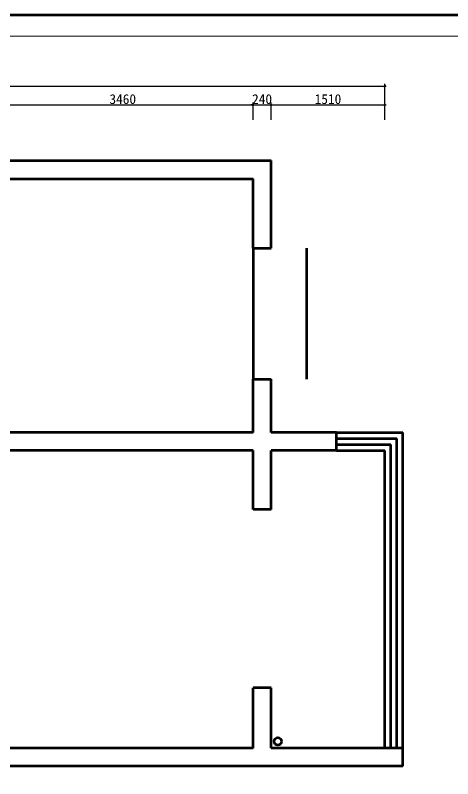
# Model space of a CAD drawing. Header units: millimetres. Extents: x 44393 to 91220, y 25301 to 41858.
# Drawn here: x 79444 to 85253, y 31722 to 41858 of the extents above; entities that cross this region are included whole.
import ezdxf

# ---------------------------------------------------------------- set-up
doc = ezdxf.new("R2010")
doc.units = ezdxf.units.MM
doc.layers.add('图框', color=165, linetype='Continuous', lineweight=0)
doc.styles.add('黑体', font='simhei.ttf')
doc.dimstyles.new('cf', dxfattribs={"dimtxt": 130, "dimasz": 30, "dimexe": 30, "dimexo": 30, "dimgap": 10, "dimtad": 1, "dimdec": 0, "dimdsep": 46, "dimtxsty": '黑体', "dimblk": 'ARCHTICK', "dimcen": 2.5, "dimdle": 20, "dimclrd": 251, "dimclre": 251, "dimclrt": 251, "dimadec": 0, "dimazin": 0, "dimtfac": 1, "dimtdec": 0, "dimtix": 1, "dimtmove": 0, "dimatfit": 3, "dimfxl": 1, "dimtzin": 0, "dimarcsym": 0})

# ---------------------------------------------------------------- blocks, each defined once
blk = doc.blocks.new('_ArchTick')
at = {"color": 0, "linetype": 'ByBlock', "const_width": 0.15}
blk.add_lwpolyline([(-0.5, -0.5), (0.5, 0.5)], dxfattribs=at)
blk = doc.blocks.new('*D194')
at = {"color": 251, "lineweight": -2, "transparency": 16777216}
for p, q in [((79121, 40668), (82621, 40668)), ((79141, 40468), (79141, 40698)), ((82601, 40468), (82601, 40698))]:
    blk.add_line(p, q, dxfattribs=at)
at = {"layer": 'DEFPOINTS', "color": 0, "transparency": 16777216}
for p in [(82601, 40668), (79141, 40438), (82601, 40438)]:
    blk.add_point(p, dxfattribs=at)
at = {"color": 251, "lineweight": -2, "transparency": 16777216, "xscale": 30, "yscale": 30, "zscale": 30, "rotation": 180}
blk.add_blockref('_ArchTick', (79141, 40668), dxfattribs=at)
at = {"color": 251, "lineweight": -2, "transparency": 16777216, "xscale": 30, "yscale": 30, "zscale": 30}
blk.add_blockref('_ArchTick', (82601, 40668), dxfattribs=at)
at = {"color": 251, "lineweight": 90, "transparency": 16777216, "insert": (80871, 40744), "char_height": 130, "attachment_point": 5, "style": '黑体'}
blk.add_mtext('3460', dxfattribs=at)
blk = doc.blocks.new('*D195')
at = {"color": 251, "lineweight": -2, "transparency": 16777216}
for p, q in [((82601, 40668), (82571, 40668)), ((82601, 40468), (82601, 40698)), ((82601, 40668), (82841, 40668)), ((82841, 40468), (82841, 40698)), ((82841, 40668), (82871, 40668))]:
    blk.add_line(p, q, dxfattribs=at)
at = {"layer": 'DEFPOINTS', "color": 0, "transparency": 16777216}
for p in [(82841, 40668), (82601, 40438), (82841, 40438)]:
    blk.add_point(p, dxfattribs=at)
at = {"color": 251, "lineweight": -2, "transparency": 16777216, "xscale": 30, "yscale": 30, "zscale": 30}
blk.add_blockref('_ArchTick', (82601, 40668), dxfattribs=at)
at = {"color": 251, "lineweight": -2, "transparency": 16777216, "xscale": 30, "yscale": 30, "zscale": 30, "rotation": 180}
blk.add_blockref('_ArchTick', (82841, 40668), dxfattribs=at)
at = {"color": 251, "lineweight": 90, "transparency": 16777216, "insert": (82721, 40744), "char_height": 130, "attachment_point": 5, "style": '黑体'}
blk.add_mtext('240', dxfattribs=at)
blk = doc.blocks.new('*D196')
at = {"color": 251, "lineweight": -2, "transparency": 16777216}
for p, q in [((82821, 40668), (84371, 40668)), ((82841, 40468), (82841, 40698)), ((84351, 40468), (84351, 40698))]:
    blk.add_line(p, q, dxfattribs=at)
at = {"layer": 'DEFPOINTS', "color": 0, "transparency": 16777216}
for p in [(84351, 40668), (82841, 40438), (84351, 40438)]:
    blk.add_point(p, dxfattribs=at)
at = {"color": 251, "lineweight": -2, "transparency": 16777216, "xscale": 30, "yscale": 30, "zscale": 30, "rotation": 180}
blk.add_blockref('_ArchTick', (82841, 40668), dxfattribs=at)
at = {"color": 251, "lineweight": -2, "transparency": 16777216, "xscale": 30, "yscale": 30, "zscale": 30}
blk.add_blockref('_ArchTick', (84351, 40668), dxfattribs=at)
at = {"color": 251, "lineweight": 90, "transparency": 16777216, "insert": (83596, 40744), "char_height": 130, "attachment_point": 5, "style": '黑体'}
blk.add_mtext('1510', dxfattribs=at)
blk = doc.blocks.new('*D197')
at = {"color": 251, "lineweight": -2, "transparency": 16777216}
for p, q in [((73041, 40468), (73041, 40948)), ((84351, 40468), (84351, 40948)), ((73021, 40918), (84371, 40918))]:
    blk.add_line(p, q, dxfattribs=at)
at = {"layer": 'DEFPOINTS', "color": 0, "transparency": 16777216}
for p in [(84351, 40918), (73041, 40438), (84351, 40438)]:
    blk.add_point(p, dxfattribs=at)
at = {"color": 251, "lineweight": -2, "transparency": 16777216, "xscale": 30, "yscale": 30, "zscale": 30, "rotation": 180}
blk.add_blockref('_ArchTick', (73041, 40918), dxfattribs=at)
at = {"color": 251, "lineweight": -2, "transparency": 16777216, "xscale": 30, "yscale": 30, "zscale": 30}
blk.add_blockref('_ArchTick', (84351, 40918), dxfattribs=at)
at = {"color": 251, "lineweight": 90, "transparency": 16777216, "insert": (78696, 40994), "char_height": 130, "attachment_point": 5, "style": '黑体'}
blk.add_mtext('11310', dxfattribs=at)

msp = doc.modelspace()

# ---------------------------------------------------------------- linework, layer by layer
at = {"color": 255, "lineweight": 90}
for p, q in [((76290.5, 39928), (82840.5, 39928)), ((82840.5, 38768), (82840.5, 39928)), ((79140.5, 39688), (82600.5, 39688)), ((82600.5, 38768), (82600.5, 39688)), ((82600.5, 38768), (82840.5, 38768)), ((82600.5, 37028), (82840.5, 37028)), ((82600.5, 36318), (82600.5, 37028)), ((82840.5, 36318), (82840.5, 37028)), ((82600.5, 36318), (78330.5, 36318)), ((83710.5, 36318), (82840.5, 36318)), ((83710.5, 36078), (83710.5, 36318)), ((82600.5, 36078), (78090.5, 36078)), ((82600.5, 35298), (82600.5, 36078)), ((83710.5, 36078), (82840.5, 36078)), ((82840.5, 35298), (82840.5, 36078)), ((82840.5, 35298), (82600.5, 35298)), ((82840.5, 32928), (82600.5, 32928)), ((82600.5, 32128), (82600.5, 32928)), ((82840.5, 32128), (82840.5, 32928)), ((82600.5, 32128), (78090.5, 32128)), ((84590.5, 32128), (82840.5, 32128)), ((84590.5, 31888), (84590.5, 32128)), ((84590.5, 31888), (78330.5, 31888))]:
    msp.add_line(p, q, dxfattribs=at)
at = {"color": 8, "lineweight": 90}
msp.add_line((82600.5, 38768), (82600.5, 37028), dxfattribs=at)
at = {"color": 4, "lineweight": 90}
for p, q in [((83310.5, 38768), (83310.5, 37028)), ((83710.5, 36318), (84590.5, 36318)), ((84590.5, 32128), (84590.5, 36318)), ((83710.5, 36238), (84510.5, 36238)), ((84510.5, 32128), (84510.5, 36238)), ((83710.5, 36158), (84430.5, 36158)), ((84430.5, 32128), (84430.5, 36158)), ((83710.5, 36078), (84350.5, 36078)), ((84350.5, 32128), (84350.5, 36078))]:
    msp.add_line(p, q, dxfattribs=at)
at = {"color": 1, "lineweight": 90}
msp.add_lwpolyline([(67806.7, 25301.3), (91220.2, 25301.3), (91220.2, 41858), (67806.7, 41858)], close=True, dxfattribs=at)
at = {"color": 4, "lineweight": 90, "const_width": 0.05}
for points in [[(82840.5, 39008), (83550.5, 39008), (83550.5, 36788), (82840.5, 36788)], [(82840.5, 38928), (83470.5, 38928), (83470.5, 36868), (82840.5, 36868)], [(82840.5, 38848), (83390.5, 38848), (83390.5, 36948), (82840.5, 36948)], [(82840.5, 38768), (83310.5, 38768), (83310.5, 37028), (82840.5, 37028)]]:
    msp.add_lwpolyline(points, dxfattribs=at)
at = {"color": 8, "lineweight": 90}
msp.add_circle((82930.5, 32218), 50, dxfattribs=at)
at = {"layer": '图框', "color": 1}
msp.add_line((67806.7, 41858), (91220.2, 41858), dxfattribs=at)
at = {"layer": '图框', "color": 142}
msp.add_line((90940.9, 41578.7), (68085.9, 41578.7), dxfattribs=at)

# ---------------------------------------------------------------- dimensions: what is measured, and where the dimension line sits
at = {"color": 255, "lineweight": 90}
for base, p1, p2, picture, middle in [((84350.5, 40918), (73040.5, 40438), (84350.5, 40438), '*D197', (78695.5, 40993.7)), ((82600.5, 40668), (79140.5, 40438), (82600.5, 40438), '*D194', (80870.5, 40743.7)), ((82840.5, 40668), (82600.5, 40438), (82840.5, 40438), '*D195', (82720.5, 40743.7)), ((84350.5, 40668), (82840.5, 40438), (84350.5, 40438), '*D196', (83595.5, 40743.7))]:
    dim = msp.add_linear_dim(base=base, p1=p1, p2=p2, dimstyle='cf', dxfattribs=at)
    dim.commit()
    dim.dimension.update_dxf_attribs({"geometry": picture, "text_midpoint": middle})

doc.saveas('drawing.dxf')
